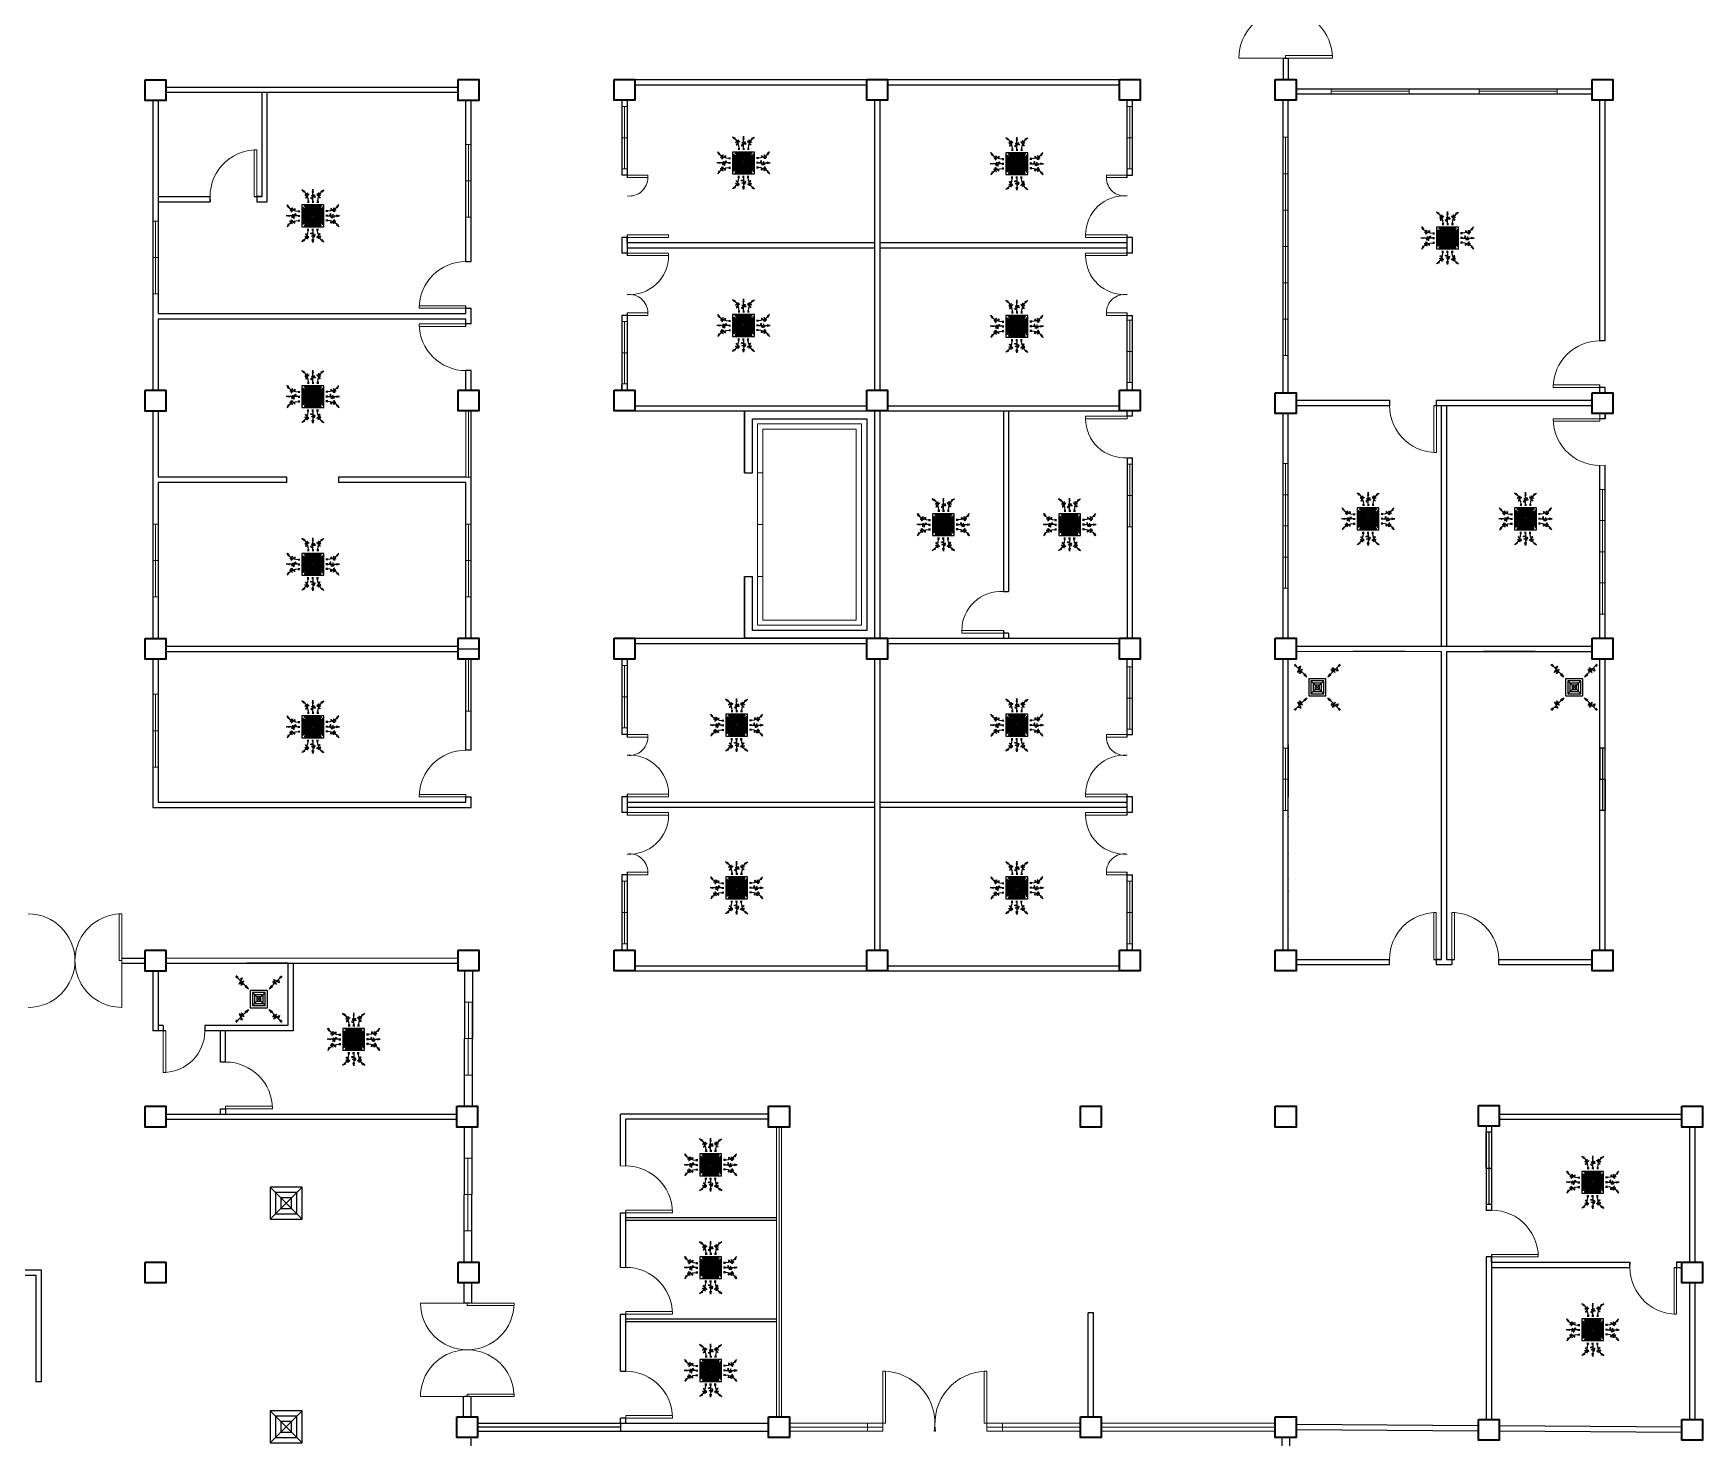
# Model space of a CAD drawing. Header units: millimetres. Extents: x 150 to 360, y 293 to 443.
# Drawn here: x 185.08 to 217.2, y 397.62 to 424.63 of the extents above; entities that cross this region are included whole.
import ezdxf

# ---------------------------------------------------------------- set-up
doc = ezdxf.new("R2010")
doc.units = ezdxf.units.MM
doc.header["$MEASUREMENT"] = 0
for name, color, linetype in [('AIR', 7, 'Continuous'), ('diffuser', 7, 'Continuous'), ('Legends', 7, 'Continuous')]:
    doc.layers.add(name, color=color, linetype=linetype)

# ---------------------------------------------------------------- blocks, each defined once
blk = doc.blocks.new('GRILL-C-IN')
at = {"layer": 'AIR', "ltscale": 3}
for p, q in [((-0.623, 0.601), (-0.674, 0.651)), ((-0.601, 0.623), (-0.651, 0.674)), ((-0.637, 0.637), (-0.3, 0.3)), ((0.637, 0.637), (0.3, 0.3)), ((0.601, 0.623), (0.651, 0.674)), ((0.623, 0.601), (0.674, 0.651)), ((-0.637, -0.637), (-0.3, -0.3)), ((0.637, -0.637), (0.3, -0.3)), ((-0.623, -0.601), (-0.674, -0.651)), ((-0.601, -0.623), (-0.651, -0.674)), ((0.601, -0.623), (0.651, -0.674)), ((0.623, -0.601), (0.674, -0.651))]:
    blk.add_line(p, q, dxfattribs=at)
at = {"layer": 'AIR'}
for p, q in [((-0.188, 0.187), (0.187, -0.188)), ((0.187, 0.187), (-0.188, -0.188))]:
    blk.add_line(p, q, dxfattribs=at)
at = {"layer": 'AIR', "ltscale": 3}
for points in [[(-0.362, 0.393), (-0.393, 0.362), (-0.3, 0.3)], [(0.393, 0.362), (0.362, 0.393), (0.3, 0.3)], [(-0.362, -0.393), (-0.393, -0.362), (-0.3, -0.3)], [(0.393, -0.362), (0.362, -0.393), (0.3, -0.3)]]:
    blk.add_lwpolyline(points, close=True, dxfattribs=at)
at = {"layer": 'AIR'}
for points in [[(-0.25, -0.25), (0.25, -0.25), (0.25, 0.25), (-0.25, 0.25)], [(-0.188, -0.188), (0.187, -0.188), (0.187, 0.187), (-0.188, 0.187)], [(-0.125, -0.125), (0.125, -0.125), (0.125, 0.125), (-0.125, 0.125)], [(-0.062, -0.062), (0.062, -0.062), (0.062, 0.062), (-0.062, 0.062)]]:
    blk.add_lwpolyline(points, close=True, dxfattribs=at)
at = {"layer": 'AIR', "ltscale": 3}
for points in [[(-0.441, 0.441), (-0.512, 0.404), (-0.432, 0.514), (-0.568, 0.43), (-0.477, 0.6), (-0.561, 0.561)], [(0.441, 0.441), (0.404, 0.512), (0.514, 0.432), (0.43, 0.568), (0.6, 0.477), (0.561, 0.561)], [(-0.441, -0.441), (-0.512, -0.404), (-0.432, -0.514), (-0.568, -0.43), (-0.477, -0.6), (-0.561, -0.561)], [(0.441, -0.441), (0.404, -0.512), (0.514, -0.432), (0.43, -0.568), (0.6, -0.477), (0.561, -0.561)]]:
    blk.add_spline(points, degree=3, dxfattribs=at)
for points in [[(-0.3, 0.3), (-0.362, 0.393), (-0.393, 0.362)], [(0.3, 0.3), (0.393, 0.362), (0.362, 0.393)], [(-0.3, -0.3), (-0.362, -0.393), (-0.393, -0.362)], [(0.3, -0.3), (0.393, -0.362), (0.362, -0.393)]]:
    blk.add_solid(points, dxfattribs=at)
blk = doc.blocks.new('AC-S-12')
at = {"layer": 'diffuser'}
for p, q in [((-0.15, 0.15), (0.15, -0.15)), ((0.15, 0.15), (-0.15, -0.15)), ((-0.15, 0.15), (-0.15, -0.15)), ((0.15, 0.15), (-0.15, 0.15)), ((-0.1, 0.1), (-0.1, -0.1)), ((0.1, 0.1), (-0.1, 0.1)), ((-0.05, 0.05), (-0.05, -0.05)), ((0.05, 0.05), (-0.05, 0.05)), ((0.05, -0.05), (0.05, 0.05)), ((0.1, -0.1), (0.1, 0.1)), ((0.15, -0.15), (0.15, 0.15)), ((-0.15, -0.15), (0.15, -0.15)), ((-0.1, -0.1), (0.1, -0.1)), ((-0.05, -0.05), (0.05, -0.05))]:
    blk.add_line(p, q, dxfattribs=at)
for points in [[(-0.358, 0.358, 0, 0.0447, 0), (-0.295, 0.295, 0, 0, 0), (-0.15, 0.15, 0, 0, 0)], [(0.358, 0.358, 0, 0.0447, 0), (0.295, 0.295, 0, 0, 0), (0.15, 0.15, 0, 0, 0)], [(-0.358, -0.358, 0, 0.0447, 0), (-0.295, -0.295, 0, 0, 0), (-0.15, -0.15, 0, 0, 0)], [(0.358, -0.358, 0, 0.0447, 0), (0.295, -0.295, 0, 0, 0), (0.15, -0.15, 0, 0, 0)]]:
    blk.add_lwpolyline(points, format="xyseb", dxfattribs=at)
blk = doc.blocks.new('fcu')
at = {"layer": 'diffuser', "xscale": 2.052644456280903, "yscale": 2.052644456280903, "zscale": 2.052644456280903}
blk.add_blockref('AC-S-12', (0, 0), dxfattribs=at)
blk = doc.blocks.new('FCU-13000P (CASSETTE SPLIT)')
at = {"layer": 'AIR', "ltscale": 3}
for p, q in [((0, 0.523), (0, 1)), ((-0.523, 0), (-1, 0)), ((-0.558, 0.193), (-0.487, 0.193)), ((-0.558, 0.162), (-0.487, 0.162)), ((-0.558, 0.016), (-0.487, 0.016)), ((-0.193, 0.558), (-0.193, 0.487)), ((-0.162, 0.558), (-0.162, 0.487)), ((-0.016, 0.558), (-0.016, 0.487)), ((0.016, 0.558), (0.016, 0.487)), ((0.162, 0.558), (0.162, 0.487)), ((0.193, 0.558), (0.193, 0.487)), ((0.558, 0.193), (0.487, 0.193)), ((0.558, 0.162), (0.487, 0.162)), ((0.558, 0.016), (0.487, 0.016)), ((0.523, 0), (1, 0)), ((-0.558, -0.016), (-0.487, -0.016)), ((-0.558, -0.162), (-0.487, -0.162)), ((-0.558, -0.193), (-0.487, -0.193)), ((-0.193, -0.558), (-0.193, -0.487)), ((-0.162, -0.558), (-0.162, -0.487)), ((-0.016, -0.558), (-0.016, -0.487)), ((0, -0.523), (0, -1)), ((0.016, -0.558), (0.016, -0.487)), ((0.162, -0.558), (0.162, -0.487)), ((0.193, -0.558), (0.193, -0.487)), ((0.558, -0.016), (0.487, -0.016)), ((0.558, -0.162), (0.487, -0.162)), ((0.558, -0.193), (0.487, -0.193))]:
    blk.add_line(p, q, dxfattribs=at)
at = {"layer": 'AIR'}
for p, q in [((0.295, -0.295), (-0.295, 0.295)), ((0.295, 0.295), (-0.295, -0.295))]:
    blk.add_line(p, q, dxfattribs=at)
at = {"layer": 'AIR', "ltscale": 3}
for points in [[(-0.335, 0.895), (-0.311, 0.932), (-0.416, 0.973)], [(-0.022, 0.89), (0.022, 0.89), (0, 1)], [(0.335, 0.895), (0.311, 0.932), (0.416, 0.973)], [(-0.89, 0.022), (-0.89, -0.022), (-1, 0)], [(-0.895, 0.335), (-0.932, 0.311), (-0.973, 0.416)], [(0.89, 0.022), (0.89, -0.022), (1, 0)], [(0.895, 0.335), (0.932, 0.311), (0.973, 0.416)], [(-0.895, -0.335), (-0.932, -0.311), (-0.973, -0.416)], [(0.895, -0.335), (0.932, -0.311), (0.973, -0.416)], [(-0.335, -0.895), (-0.311, -0.932), (-0.416, -0.973)], [(-0.022, -0.89), (0.022, -0.89), (0, -1)], [(0.335, -0.895), (0.311, -0.932), (0.416, -0.973)]]:
    blk.add_lwpolyline(points, close=True, dxfattribs=at)
at = {"layer": 'AIR'}
for points in [[(-0.323, 0.914, -0.171809), (-0.178, 0.558), (-0.178, 0.522)], [(0.323, 0.914, 0.171809), (0.178, 0.558), (0.178, 0.522)], [(-0.914, 0.323, 0.171809), (-0.558, 0.178), (-0.522, 0.178)], [(0.914, 0.323, -0.171809), (0.558, 0.178), (0.522, 0.178)], [(-0.914, -0.323, -0.171809), (-0.558, -0.178), (-0.522, -0.178)], [(-0.323, -0.914, 0.171809), (-0.178, -0.558), (-0.178, -0.522)], [(0.323, -0.914, -0.171809), (0.178, -0.558), (0.178, -0.522)], [(0.914, -0.323, 0.171809), (0.558, -0.178), (0.522, -0.178)]]:
    blk.add_lwpolyline(points, format="xyb", dxfattribs=at)
for points in [[(-0.41, -0.41), (0.41, -0.41), (0.41, 0.41), (-0.41, 0.41)], [(-0.373, 0.31), (-0.348, 0.31), (-0.348, -0.31), (-0.373, -0.31)], [(-0.31, 0.372), (0.31, 0.372), (0.31, 0.348), (-0.31, 0.348)], [(-0.26, -0.26), (0.26, -0.26), (0.26, 0.26), (-0.26, 0.26)], [(-0.21, -0.21), (0.21, -0.21), (0.21, 0.21), (-0.21, 0.21)], [(-0.16, -0.16), (0.16, -0.16), (0.16, 0.16), (-0.16, 0.16)], [(-0.11, -0.11), (0.11, -0.11), (0.11, 0.11), (-0.11, 0.11)], [(-0.06, -0.06), (0.06, -0.06), (0.06, 0.06), (-0.06, 0.06)], [(0.372, 0.31), (0.348, 0.31), (0.348, -0.31), (0.372, -0.31)], [(-0.31, -0.373), (0.31, -0.373), (0.31, -0.348), (-0.31, -0.348)]]:
    blk.add_lwpolyline(points, close=True, dxfattribs=at)
blk.add_lwpolyline([(-0.26, -0.31), (0.26, -0.31, 0.414214), (0.31, -0.26), (0.31, 0.26, 0.414214), (0.26, 0.31), (-0.26, 0.31, 0.414214), (-0.31, 0.26), (-0.31, -0.26, 0.414214)], format="xyb", close=True, dxfattribs=at)
at = {"layer": 'AIR', "ltscale": 3}
for points in [[(-0.268, 0.84), (-0.231, 0.852), (-0.134, 0.882), (-0.422, 0.704), (0.005, 0.903), (-0.358, 0.645), (-0.239, 0.678), (-0.199, 0.69)], [(0.268, 0.84), (0.231, 0.852), (0.134, 0.882), (0.422, 0.704), (-0.005, 0.903), (0.358, 0.645), (0.239, 0.678), (0.199, 0.69)], [(-0.84, 0.268), (-0.852, 0.231), (-0.882, 0.134), (-0.704, 0.422), (-0.903, -0.005), (-0.645, 0.358), (-0.678, 0.239), (-0.69, 0.199)], [(0.84, 0.268), (0.852, 0.231), (0.882, 0.134), (0.704, 0.422), (0.903, -0.005), (0.645, 0.358), (0.678, 0.239), (0.69, 0.199)], [(-0.84, -0.268), (-0.852, -0.231), (-0.882, -0.134), (-0.704, -0.422), (-0.903, 0.005), (-0.645, -0.358), (-0.678, -0.239), (-0.69, -0.199)], [(0.84, -0.268), (0.852, -0.231), (0.882, -0.134), (0.704, -0.422), (0.903, 0.005), (0.645, -0.358), (0.678, -0.239), (0.69, -0.199)], [(-0.268, -0.84), (-0.231, -0.852), (-0.134, -0.882), (-0.422, -0.704), (0.005, -0.903), (-0.358, -0.645), (-0.239, -0.678), (-0.199, -0.69)], [(0.268, -0.84), (0.231, -0.852), (0.134, -0.882), (0.422, -0.704), (-0.005, -0.903), (0.358, -0.645), (0.239, -0.678), (0.199, -0.69)]]:
    blk.add_open_spline(points, degree=3, knots=[0.0032834, 0.0032834, 0.0032834, 0.0032834, 0.0712567, 0.1924075, 0.3347111, 0.5062145, 0.5813292, 0.5813292, 0.5813292, 0.5813292], dxfattribs=at)
for points in [[(0, 0.8), (0.077, 0.776), (-0.058, 0.755), (0.098, 0.718), (-0.087, 0.663), (0, 0.631)], [(-0.8, 0), (-0.776, -0.077), (-0.755, 0.058), (-0.718, -0.098), (-0.663, 0.087), (-0.631, 0)], [(0.8, 0), (0.776, -0.077), (0.755, 0.058), (0.718, -0.098), (0.663, 0.087), (0.631, 0)], [(0, -0.8), (0.077, -0.776), (-0.058, -0.755), (0.098, -0.718), (-0.087, -0.663), (0, -0.631)]]:
    blk.add_spline(points, degree=3, dxfattribs=at)
for points in [[(-0.416, 0.973), (-0.335, 0.895), (-0.311, 0.932)], [(0, 1), (-0.022, 0.89), (0.022, 0.89)], [(0.416, 0.973), (0.335, 0.895), (0.311, 0.932)], [(-1, 0), (-0.89, 0.022), (-0.89, -0.022)], [(-0.973, 0.416), (-0.895, 0.335), (-0.932, 0.311)], [(1, 0), (0.89, 0.022), (0.89, -0.022)], [(0.973, 0.416), (0.895, 0.335), (0.932, 0.311)], [(-0.973, -0.416), (-0.895, -0.335), (-0.932, -0.311)], [(0.973, -0.416), (0.895, -0.335), (0.932, -0.311)], [(-0.416, -0.973), (-0.335, -0.895), (-0.311, -0.932)], [(0, -1), (-0.022, -0.89), (0.022, -0.89)], [(0.416, -0.973), (0.335, -0.895), (0.311, -0.932)]]:
    blk.add_solid(points, dxfattribs=at)

msp = doc.modelspace()

# ---------------------------------------------------------------- linework, layer by layer
at = {"color": 8, "lineweight": 13}
for p, q in [((209.177, 424.159), (208.277, 424.159)), ((209.177, 424.209), (210.077, 424.209)), ((209.177, 424.159), (209.177, 424.209)), ((210.077, 424.159), (209.177, 424.159)), ((210.077, 424.209), (210.077, 424.159)), ((189.377, 422.395), (189.327, 422.395)), ((189.327, 422.395), (189.327, 421.495)), ((189.377, 421.495), (189.377, 422.395)), ((192.502, 419.345), (192.502, 419.395)), ((192.502, 419.395), (193.402, 419.395)), ((193.402, 419.345), (192.502, 419.345)), ((192.502, 419.045), (192.502, 418.995)), ((193.402, 419.045), (192.502, 419.045)), ((192.502, 418.995), (193.402, 418.995)), ((214.327, 417.82), (214.327, 417.87)), ((214.327, 417.87), (215.227, 417.87)), ((215.227, 417.82), (214.327, 417.82)), ((212.028, 416.57), (212.028, 417.47)), ((212.078, 417.47), (212.078, 416.57)), ((215.227, 417.17), (215.227, 417.32)), ((215.227, 417.22), (214.327, 417.22)), ((214.327, 417.22), (214.327, 417.17)), ((214.327, 417.17), (215.227, 417.17)), ((215.227, 417.22), (215.227, 417.17)), ((212.078, 416.57), (212.028, 416.57)), ((192.502, 409.993), (193.402, 409.993)), ((192.502, 409.943), (192.502, 409.993)), ((193.402, 409.943), (192.502, 409.943)), ((193.402, 409.993), (193.402, 409.943)), ((186.777, 407.694), (186.727, 407.694)), ((186.727, 407.694), (186.727, 406.794)), ((186.777, 406.794), (186.777, 407.694)), ((212.077, 407.718), (212.027, 407.718)), ((212.027, 407.718), (212.027, 406.818)), ((212.077, 406.818), (212.077, 407.718)), ((212.427, 407.718), (212.377, 407.718)), ((212.377, 407.718), (212.377, 406.818)), ((212.427, 406.818), (212.427, 407.718)), ((185.871, 406.744), (185.883, 406.744)), ((185.877, 406.844), (185.877, 406.844)), ((185.877, 406.844), (185.877, 406.844)), ((186.727, 406.794), (186.777, 406.794)), ((186.777, 406.844), (186.777, 406.744)), ((186.777, 406.744), (186.777, 405.894)), ((187.577, 405.444), (187.577, 404.644)), ((187.627, 405.444), (187.577, 405.444)), ((187.627, 404.644), (187.627, 405.444)), ((187.577, 404.644), (187.627, 404.644)), ((189.677, 403.993), (188.777, 403.993)), ((188.777, 403.993), (188.777, 403.943)), ((188.777, 403.943), (189.677, 403.943)), ((189.677, 403.943), (189.677, 403.993)), ((196.477, 401.943), (196.477, 401.993)), ((197.377, 401.993), (196.477, 401.993)), ((196.477, 401.943), (197.377, 401.943)), ((197.377, 401.943), (197.377, 401.993)), ((213.139, 401.143), (213.139, 401.093)), ((214.039, 401.143), (213.139, 401.143)), ((213.139, 401.093), (214.039, 401.093)), ((214.039, 401.093), (214.039, 401.143)), ((216.702, 400.893), (216.652, 400.893)), ((216.652, 399.993), (216.652, 400.893)), ((216.702, 400.893), (216.702, 399.993)), ((193.359, 400.206), (192.527, 400.206)), ((193.427, 400.206), (194.327, 400.206)), ((193.427, 400.156), (193.427, 400.206)), ((194.327, 400.156), (193.427, 400.156)), ((194.327, 400.206), (194.327, 400.156)), ((196.477, 399.993), (196.477, 400.043)), ((197.377, 400.043), (196.477, 400.043)), ((196.477, 399.993), (197.377, 399.993)), ((197.377, 399.993), (197.377, 400.043)), ((216.702, 399.993), (216.652, 399.993)), ((201.427, 397.893), (201.427, 398.893)), ((201.427, 398.893), (201.477, 398.893)), ((201.477, 398.893), (201.477, 397.893)), ((203.427, 398.893), (203.377, 398.893)), ((203.377, 398.893), (203.377, 397.893)), ((203.427, 397.893), (203.427, 398.893)), ((193.377, 398.406), (192.527, 398.406)), ((194.327, 398.456), (193.427, 398.456)), ((193.427, 398.456), (193.427, 398.406)), ((193.427, 398.406), (194.327, 398.406)), ((194.327, 398.406), (194.327, 398.456)), ((196.477, 397.993), (196.477, 398.043)), ((197.377, 398.043), (196.477, 398.043)), ((197.377, 397.993), (197.377, 398.043)), ((196.477, 397.993), (197.377, 397.993)), ((201.477, 397.893), (201.427, 397.893)), ((202.416, 397.743), (202.438, 397.743)), ((203.377, 397.893), (203.427, 397.893))]:
    msp.add_line(p, q, dxfattribs=at)
at = {"color": 8, "lineweight": 25}
for p, q in [((209.127, 424.159), (209.127, 423.747)), ((209.127, 424.159), (209.227, 424.159)), ((209.227, 424.159), (209.227, 423.747)), ((196.652, 423.747), (201.114, 423.747)), ((201.514, 423.747), (205.977, 423.747)), ((193.252, 423.595), (187.627, 423.595)), ((193.252, 423.495), (187.627, 423.495)), ((189.477, 421.495), (189.477, 423.495)), ((189.577, 421.395), (189.577, 423.495)), ((196.652, 423.647), (201.114, 423.647)), ((201.514, 423.647), (205.977, 423.647)), ((209.377, 423.57), (215.077, 423.57)), ((209.377, 423.47), (215.077, 423.47)), ((212.227, 423.57), (215.077, 423.57)), ((187.377, 423.343), (187.377, 417.768)), ((187.477, 423.343), (187.477, 419.245)), ((193.402, 420.245), (193.402, 423.345)), ((193.502, 420.245), (193.502, 423.345)), ((196.402, 423.347), (196.402, 421.908)), ((196.502, 423.347), (196.502, 421.858)), ((201.264, 423.347), (201.264, 417.77)), ((201.364, 423.347), (201.364, 417.77)), ((206.127, 421.858), (206.127, 423.347)), ((206.227, 421.908), (206.227, 423.347)), ((209.127, 417.72), (209.127, 423.347)), ((209.227, 417.72), (209.227, 423.347)), ((215.227, 418.72), (215.227, 423.347)), ((215.327, 418.72), (215.327, 423.347)), ((196.502, 421.908), (196.402, 421.908)), ((206.127, 421.908), (206.227, 421.908)), ((187.477, 421.495), (188.477, 421.495)), ((188.477, 421.395), (188.477, 421.495)), ((189.327, 421.495), (189.477, 421.495)), ((189.477, 421.495), (189.377, 421.495)), ((189.377, 421.495), (189.377, 421.395)), ((187.477, 421.395), (188.482, 421.395)), ((187.477, 421.395), (187.477, 419.245)), ((189.377, 421.395), (189.577, 421.395)), ((196.402, 420.708), (196.402, 420.408)), ((196.502, 420.708), (196.402, 420.708)), ((196.502, 420.758), (196.502, 420.358)), ((196.502, 420.608), (196.502, 420.708)), ((196.502, 420.608), (201.264, 420.608)), ((201.364, 420.608), (206.127, 420.608)), ((206.127, 420.358), (206.127, 420.758)), ((206.227, 420.708), (206.127, 420.708)), ((206.227, 420.408), (206.227, 420.708)), ((193.402, 420.245), (193.502, 420.245)), ((196.502, 420.408), (196.402, 420.408)), ((196.502, 420.508), (201.264, 420.508)), ((196.502, 420.508), (196.502, 420.408)), ((201.364, 420.508), (206.127, 420.508)), ((206.227, 420.408), (206.127, 420.408)), ((187.477, 419.245), (193.402, 419.245)), ((193.402, 419.245), (193.402, 419.395)), ((193.402, 419.345), (193.502, 419.345)), ((193.502, 419.045), (193.502, 419.345)), ((196.502, 419.258), (196.502, 417.77)), ((206.127, 417.77), (206.127, 419.258)), ((187.477, 419.145), (187.477, 417.768)), ((187.477, 419.145), (193.402, 419.145)), ((193.402, 418.995), (193.402, 419.145)), ((193.502, 419.045), (193.402, 419.045)), ((196.402, 419.208), (196.402, 417.77)), ((196.502, 419.208), (196.402, 419.208)), ((206.127, 419.208), (206.227, 419.208)), ((206.227, 417.77), (206.227, 419.208)), ((215.327, 418.72), (215.227, 418.72)), ((193.402, 417.77), (193.402, 418.145)), ((193.502, 418.145), (193.402, 418.145)), ((193.502, 417.77), (193.502, 418.145)), ((196.402, 417.77), (196.402, 417.87)), ((215.227, 417.72), (215.227, 417.87)), ((215.327, 417.82), (215.227, 417.82)), ((215.327, 417.72), (215.327, 417.82)), ((187.377, 417.368), (187.377, 412.993)), ((187.477, 417.368), (187.477, 416.095)), ((193.502, 412.995), (193.502, 417.37)), ((196.652, 417.47), (201.114, 417.47)), ((196.652, 417.37), (205.977, 417.37)), ((198.764, 417.37), (198.764, 416.182)), ((201.264, 417.37), (201.264, 412.995)), ((201.364, 417.37), (201.364, 412.995)), ((201.514, 417.47), (205.977, 417.47)), ((201.514, 417.37), (205.977, 417.37)), ((203.746, 417.37), (203.746, 413.895)), ((203.846, 417.37), (203.846, 413.895)), ((206.127, 417.27), (206.127, 417.37)), ((206.227, 417.27), (206.227, 417.37)), ((209.127, 412.995), (209.127, 417.32)), ((209.227, 412.995), (209.227, 417.32)), ((211.184, 417.57), (209.377, 417.57)), ((211.178, 417.47), (209.377, 417.47)), ((211.178, 417.57), (211.178, 417.47)), ((215.077, 417.47), (212.028, 417.47)), ((215.077, 417.57), (212.078, 417.57)), ((212.078, 417.47), (212.078, 417.57)), ((212.178, 417.47), (212.078, 417.47)), ((212.178, 412.844), (212.178, 417.47)), ((212.278, 412.844), (212.278, 417.47)), ((215.327, 417.22), (215.327, 417.32)), ((215.327, 417.32), (215.327, 417.22)), ((206.227, 417.27), (206.127, 417.27)), ((215.327, 417.22), (215.227, 417.22)), ((206.127, 416.47), (206.127, 412.995)), ((206.127, 416.47), (206.227, 416.47)), ((206.227, 412.995), (206.227, 416.47)), ((189.952, 416.095), (187.477, 416.095)), ((189.952, 415.995), (189.952, 416.095)), ((193.402, 416.095), (190.952, 416.095)), ((190.952, 416.095), (190.952, 415.995)), ((193.402, 416.095), (190.952, 416.095)), ((198.764, 416.182), (198.914, 416.182)), ((215.227, 412.994), (215.227, 416.32)), ((215.327, 412.994), (215.327, 416.326)), ((187.477, 415.995), (187.477, 412.993)), ((189.952, 415.995), (187.477, 415.995)), ((193.402, 415.995), (190.952, 415.995)), ((193.402, 412.995), (193.402, 415.995)), ((198.764, 414.182), (198.764, 412.995)), ((198.764, 414.182), (198.914, 414.182)), ((203.746, 413.895), (203.846, 413.895)), ((203.746, 413.145), (203.746, 412.995)), ((187.627, 412.843), (193.252, 412.843)), ((196.652, 412.995), (205.977, 412.995)), ((196.652, 412.895), (201.114, 412.895)), ((201.514, 412.895), (205.977, 412.895)), ((203.846, 413.095), (203.746, 413.095)), ((203.846, 413.095), (203.846, 412.995)), ((209.377, 412.845), (215.077, 412.844)), ((187.377, 412.593), (187.377, 409.743)), ((187.477, 412.593), (187.477, 409.843)), ((187.627, 412.743), (193.252, 412.743)), ((193.252, 412.795), (193.652, 412.795)), ((193.402, 410.843), (193.402, 412.595)), ((193.502, 410.843), (193.502, 412.595)), ((196.402, 412.595), (196.402, 411.145)), ((196.502, 412.595), (196.502, 411.095)), ((201.264, 412.595), (201.264, 406.995)), ((201.364, 412.595), (201.364, 406.995)), ((206.127, 411.095), (206.127, 412.595)), ((206.227, 411.145), (206.227, 412.595)), ((209.127, 406.995), (209.127, 412.595)), ((209.227, 411.095), (209.227, 412.595)), ((209.377, 412.745), (212.178, 412.744)), ((212.177, 406.818), (212.178, 412.744)), ((212.277, 406.818), (212.278, 412.744)), ((212.278, 412.744), (215.077, 412.744)), ((213.977, 412.744), (212.977, 412.744)), ((215.227, 406.995), (215.227, 412.594)), ((215.327, 406.995), (215.327, 412.594)), ((196.502, 411.145), (196.402, 411.145)), ((206.127, 411.145), (206.227, 411.145)), ((209.227, 406.995), (209.227, 411.095)), ((193.502, 410.843), (193.402, 410.843)), ((193.402, 409.843), (193.402, 409.943)), ((193.402, 409.843), (193.402, 409.943)), ((193.402, 409.943), (193.502, 409.943)), ((193.502, 409.743), (193.502, 409.943)), ((196.402, 409.945), (196.402, 409.645)), ((196.502, 409.945), (196.402, 409.945)), ((196.502, 409.995), (196.502, 409.595)), ((206.127, 409.595), (206.127, 409.995)), ((206.227, 409.945), (206.127, 409.945)), ((206.227, 409.645), (206.227, 409.945)), ((187.377, 409.743), (193.502, 409.743)), ((187.477, 409.843), (193.402, 409.843)), ((196.502, 409.645), (196.402, 409.645)), ((196.502, 409.845), (201.264, 409.845)), ((196.502, 409.745), (201.264, 409.745)), ((201.364, 409.845), (206.127, 409.845)), ((201.364, 409.745), (206.127, 409.745)), ((206.227, 409.645), (206.127, 409.645)), ((196.402, 408.445), (196.402, 406.995)), ((196.502, 408.445), (196.402, 408.445)), ((196.502, 408.495), (196.502, 406.995)), ((206.127, 406.995), (206.127, 408.495)), ((206.127, 408.445), (206.227, 408.445)), ((206.227, 406.995), (206.227, 408.445)), ((186.777, 406.844), (187.227, 406.844)), ((186.777, 406.744), (187.227, 406.744)), ((187.627, 406.844), (193.252, 406.845)), ((187.627, 406.744), (193.252, 406.745)), ((187.627, 406.744), (189.977, 406.744)), ((189.977, 406.744), (189.177, 406.744)), ((189.977, 406.744), (190.077, 406.744)), ((189.977, 406.744), (189.977, 405.544)), ((190.077, 406.744), (190.077, 405.444)), ((209.377, 406.818), (211.177, 406.818)), ((209.377, 406.718), (211.177, 406.718)), ((211.177, 406.718), (211.177, 406.818)), ((212.177, 406.818), (212.077, 406.818)), ((212.077, 406.818), (212.077, 406.718)), ((212.077, 406.718), (212.377, 406.718)), ((212.277, 406.818), (212.377, 406.818)), ((212.377, 406.818), (212.377, 406.718)), ((213.277, 406.818), (215.077, 406.818)), ((213.277, 406.718), (213.277, 406.818)), ((213.277, 406.718), (215.077, 406.718)), ((187.377, 406.593), (187.377, 405.444)), ((187.477, 406.593), (187.477, 405.444)), ((193.377, 406.595), (193.369, 403.993)), ((193.527, 406.594), (193.519, 403.993)), ((196.652, 406.695), (201.114, 406.695)), ((196.652, 406.595), (201.114, 406.595)), ((201.514, 406.695), (205.977, 406.695)), ((201.514, 406.595), (205.977, 406.595)), ((187.477, 405.444), (187.377, 405.444)), ((187.577, 405.544), (187.477, 405.544)), ((187.627, 405.444), (187.477, 405.444)), ((187.577, 405.544), (187.577, 405.444)), ((189.977, 405.544), (188.377, 405.544)), ((188.377, 405.544), (188.377, 405.444)), ((190.077, 405.444), (188.377, 405.444)), ((188.677, 404.843), (188.677, 405.444)), ((188.777, 404.843), (188.777, 405.444)), ((188.777, 404.843), (188.677, 404.843)), ((187.627, 403.843), (193.227, 403.843)), ((188.677, 403.843), (188.677, 403.943)), ((188.677, 403.943), (188.777, 403.943)), ((188.777, 403.943), (188.777, 403.843)), ((196.377, 402.843), (196.377, 403.843)), ((199.227, 403.843), (196.377, 403.843)), ((213.289, 403.843), (216.802, 403.843)), ((187.627, 403.743), (193.227, 403.743)), ((193.368, 403.593), (193.361, 400.995)), ((193.518, 403.593), (193.511, 400.995)), ((196.477, 402.837), (196.477, 403.743)), ((196.477, 402.837), (196.477, 403.743)), ((199.227, 403.743), (196.477, 403.743)), ((213.039, 403.608), (213.039, 401.987)), ((213.139, 403.608), (213.139, 401.993)), ((213.139, 403.608), (213.139, 401.993)), ((213.289, 403.743), (216.802, 403.743)), ((216.952, 403.593), (216.952, 400.993)), ((217.052, 403.593), (217.052, 400.993)), ((196.377, 400.893), (196.377, 401.943)), ((196.377, 401.943), (196.477, 401.943)), ((196.477, 400.887), (196.477, 401.943)), ((196.477, 400.887), (196.477, 401.943)), ((213.039, 401.993), (213.139, 401.993)), ((199.377, 401.843), (196.477, 401.843)), ((199.377, 401.793), (196.477, 401.793)), ((213.039, 401.093), (213.039, 397.968)), ((213.139, 401.093), (213.039, 401.093)), ((213.139, 401.143), (213.139, 397.968)), ((213.139, 400.993), (215.807, 400.993)), ((215.802, 400.893), (215.802, 400.993)), ((216.702, 400.993), (216.952, 400.993)), ((216.802, 400.993), (216.702, 400.993)), ((216.702, 400.993), (216.702, 400.893)), ((184.527, 400.843), (185.227, 400.843)), ((184.527, 400.743), (185.127, 400.743)), ((185.127, 400.743), (185.127, 398.693)), ((185.227, 400.843), (185.227, 400.743)), ((185.227, 400.743), (185.227, 398.693)), ((213.139, 400.893), (215.802, 400.893)), ((216.652, 400.893), (216.802, 400.893)), ((193.359, 400.595), (193.359, 400.206)), ((193.509, 400.595), (193.509, 400.206)), ((216.952, 400.593), (216.952, 397.968)), ((217.052, 400.593), (217.052, 397.968)), ((193.477, 400.206), (193.359, 400.206)), ((196.377, 398.893), (196.377, 399.993)), ((196.377, 399.993), (196.477, 399.993)), ((196.477, 398.887), (196.477, 399.993)), ((196.477, 398.887), (196.477, 399.993)), ((205.377, 398.018), (205.377, 400.018)), ((205.477, 400.018), (205.377, 400.018)), ((205.477, 398.018), (205.477, 400.018)), ((199.377, 399.893), (196.477, 399.893)), ((199.377, 399.843), (196.477, 399.843)), ((185.227, 398.693), (185.127, 398.693)), ((193.352, 398.018), (193.352, 398.406)), ((193.477, 398.406), (193.377, 398.406)), ((193.502, 398.018), (193.502, 398.406)), ((193.627, 397.893), (199.227, 397.893)), ((193.627, 397.743), (199.227, 397.743)), ((196.377, 397.893), (196.377, 397.993)), ((196.477, 397.993), (196.377, 397.993)), ((196.477, 397.893), (196.477, 397.993)), ((196.477, 397.893), (196.477, 397.993)), ((196.477, 397.893), (196.477, 397.993)), ((212.889, 397.844), (209.377, 397.868)), ((212.889, 397.744), (209.377, 397.768)), ((216.802, 397.818), (213.289, 397.841)), ((216.802, 397.718), (213.289, 397.741)), ((193.527, 394.995), (193.502, 397.618)), ((209.102, 397.618), (209.102, 394.993)), ((209.252, 397.618), (209.252, 394.993))]:
    msp.add_line(p, q, dxfattribs=at)
at = {"color": 8, "lineweight": 9}
for p, q in [((210.802, 423.57), (210.052, 423.57)), ((210.052, 423.57), (210.052, 423.47)), ((210.052, 423.52), (211.552, 423.52)), ((210.052, 423.47), (211.552, 423.47)), ((211.552, 423.47), (211.552, 423.57)), ((212.902, 423.47), (212.902, 423.57)), ((212.902, 423.52), (214.402, 423.52)), ((214.402, 423.47), (212.902, 423.47)), ((213.652, 423.57), (214.402, 423.57)), ((214.402, 423.57), (214.402, 423.47)), ((193.402, 421.795), (193.402, 422.495)), ((193.402, 422.495), (193.502, 422.495)), ((193.452, 422.495), (193.452, 421.095)), ((193.502, 422.495), (193.502, 421.095)), ((209.127, 421.934), (209.127, 422.634)), ((209.127, 422.634), (209.227, 422.634)), ((209.177, 422.634), (209.177, 421.234)), ((209.227, 422.634), (209.227, 421.234)), ((209.127, 421.934), (209.227, 421.934)), ((193.402, 421.795), (193.502, 421.795)), ((209.127, 420.534), (209.127, 421.234)), ((209.127, 421.234), (209.227, 421.234)), ((209.227, 421.234), (209.127, 421.234)), ((209.177, 421.234), (209.177, 419.834)), ((209.227, 421.234), (209.227, 419.834)), ((187.377, 421.02), (187.477, 421.02)), ((187.427, 421.02), (187.427, 419.62)), ((193.502, 421.095), (193.402, 421.095)), ((209.127, 420.534), (209.227, 420.534)), ((187.377, 420.32), (187.477, 420.32)), ((187.477, 419.62), (187.377, 419.62)), ((209.227, 419.834), (209.127, 419.834)), ((209.127, 419.134), (209.127, 419.834)), ((209.127, 419.834), (209.227, 419.834)), ((209.227, 419.834), (209.127, 419.834)), ((209.177, 419.834), (209.177, 418.434)), ((209.227, 419.834), (209.227, 418.434)), ((209.127, 419.134), (209.227, 419.134)), ((209.227, 418.434), (209.127, 418.434)), ((193.402, 416.095), (193.402, 417.37)), ((193.452, 417.37), (193.452, 416.095)), ((209.127, 416.358), (209.227, 416.358)), ((209.177, 416.358), (209.177, 413.958)), ((193.402, 416.095), (193.502, 416.095)), ((199.014, 416.182), (199.114, 416.182)), ((199.014, 416.182), (199.014, 414.182)), ((199.114, 416.182), (199.114, 414.182)), ((209.127, 415.758), (209.227, 415.758)), ((215.227, 415.86), (215.327, 415.86)), ((215.277, 415.86), (215.277, 413.46)), ((187.377, 415.194), (187.477, 415.194)), ((187.427, 415.194), (187.427, 413.794)), ((193.402, 415.194), (193.502, 415.194)), ((193.452, 415.194), (193.452, 413.794)), ((199.114, 415.182), (199.014, 415.182)), ((209.127, 415.158), (209.227, 415.158)), ((215.227, 415.26), (215.327, 415.26)), ((187.377, 414.494), (187.477, 414.494)), ((193.402, 414.494), (193.502, 414.494)), ((209.127, 414.558), (209.227, 414.558)), ((215.227, 414.66), (215.327, 414.66)), ((199.014, 414.182), (199.114, 414.182)), ((187.477, 413.794), (187.377, 413.794)), ((193.502, 413.794), (193.402, 413.794)), ((209.127, 413.958), (209.227, 413.958)), ((215.227, 414.06), (215.327, 414.06)), ((215.227, 413.46), (215.327, 413.46)), ((193.402, 412.595), (193.402, 411.595)), ((193.452, 412.595), (193.452, 411.595)), ((210.325, 412.743), (210.825, 412.743)), ((211.353, 412.744), (211.853, 412.744)), ((213.101, 412.744), (212.601, 412.744)), ((214.128, 412.742), (213.628, 412.742)), ((187.377, 411.218), (187.377, 411.918)), ((187.377, 411.918), (187.477, 411.918)), ((187.427, 411.918), (187.427, 410.518)), ((187.477, 411.918), (187.477, 410.518)), ((193.402, 411.595), (193.502, 411.595)), ((187.377, 411.218), (187.477, 411.218)), ((209.227, 410.884), (209.127, 410.884)), ((209.127, 410.884), (209.127, 410.284)), ((209.177, 410.884), (209.177, 409.684)), ((187.477, 410.518), (187.377, 410.518)), ((209.127, 410.284), (209.227, 410.284)), ((209.227, 410.284), (209.227, 409.684)), ((209.227, 409.684), (209.127, 409.684)), ((209.227, 409.799), (209.227, 409.804)), ((209.227, 409.345), (209.227, 409.799)), ((209.227, 409.658), (209.227, 409.728)), ((209.227, 409.345), (209.227, 409.34)), ((209.227, 409.074), (209.227, 409.079)), ((209.227, 409.074), (209.227, 408.62)), ((209.227, 408.761), (209.227, 408.691)), ((209.227, 408.62), (209.227, 408.615)), ((209.227, 408.349), (209.227, 408.354)), ((209.227, 408.349), (209.227, 407.895)), ((209.227, 408.036), (209.227, 407.966)), ((209.227, 407.895), (209.227, 407.89)), ((209.227, 407.624), (209.227, 407.629)), ((209.227, 407.624), (209.227, 407.17)), ((209.227, 407.311), (209.227, 407.241)), ((209.227, 407.17), (209.227, 407.165)), ((188.552, 406.744), (189.052, 406.744)), ((215.002, 406.818), (214.502, 406.818)), ((193.523, 405.993), (193.375, 405.993)), ((193.375, 405.993), (193.375, 404.593)), ((193.449, 405.993), (193.445, 404.593)), ((193.523, 405.293), (193.523, 405.993)), ((193.523, 405.293), (193.375, 405.293)), ((193.375, 404.593), (193.521, 404.593)), ((199.377, 403.593), (199.377, 398.018)), ((199.427, 403.593), (199.427, 398.018)), ((199.477, 403.593), (199.477, 398.018)), ((193.514, 402.994), (193.366, 402.994)), ((193.366, 402.994), (193.366, 401.594)), ((193.44, 402.994), (193.436, 401.593)), ((193.514, 402.294), (193.514, 402.994)), ((193.514, 402.294), (193.366, 402.294)), ((193.366, 401.594), (193.512, 401.593)), ((199.627, 397.893), (201.477, 397.893)), ((201.477, 397.893), (199.627, 397.893)), ((201.127, 397.818), (199.627, 397.818)), ((199.627, 397.743), (201.427, 397.743)), ((201.427, 397.893), (201.127, 397.893)), ((201.127, 397.893), (201.127, 397.743)), ((201.127, 397.818), (201.427, 397.818)), ((201.427, 397.893), (201.427, 397.743)), ((203.377, 397.893), (205.227, 397.893)), ((205.227, 397.893), (203.377, 397.893)), ((203.427, 397.893), (203.427, 397.743)), ((203.427, 397.893), (203.727, 397.893)), ((203.727, 397.818), (203.427, 397.818)), ((203.427, 397.743), (205.227, 397.743)), ((203.727, 397.893), (203.727, 397.743)), ((203.727, 397.818), (205.227, 397.818)), ((205.627, 397.893), (208.977, 397.893)), ((205.627, 397.818), (208.977, 397.818)), ((205.627, 397.743), (208.977, 397.743))]:
    msp.add_line(p, q, dxfattribs=at)
at = {"color": 8, "linetype": 'ByBlock', "lineweight": 9}
for p, q in [((196.502, 423.227), (196.402, 423.227)), ((196.402, 423.227), (196.402, 422.027)), ((196.452, 423.227), (196.452, 422.027)), ((196.502, 422.627), (196.502, 423.227)), ((206.227, 423.227), (206.127, 423.227)), ((206.127, 423.227), (206.127, 422.027)), ((206.177, 423.227), (206.177, 422.027)), ((206.227, 422.627), (206.227, 423.227)), ((196.402, 422.627), (196.502, 422.627)), ((206.127, 422.627), (206.227, 422.627)), ((196.402, 422.027), (196.502, 422.027)), ((206.127, 422.027), (206.227, 422.027)), ((196.502, 419.089), (196.402, 419.089)), ((196.402, 419.089), (196.402, 417.889)), ((196.452, 419.089), (196.452, 417.889)), ((196.502, 418.489), (196.502, 419.089)), ((206.227, 419.114), (206.127, 419.114)), ((206.127, 419.114), (206.127, 417.914)), ((206.177, 419.114), (206.177, 417.914)), ((206.227, 418.514), (206.227, 419.114)), ((196.402, 418.489), (196.502, 418.489)), ((206.127, 418.514), (206.227, 418.514)), ((196.402, 417.889), (196.502, 417.889)), ((206.127, 417.914), (206.227, 417.914)), ((206.227, 416.343), (206.127, 416.343)), ((206.127, 416.343), (206.127, 415.143)), ((206.177, 416.343), (206.177, 415.143)), ((206.227, 415.743), (206.227, 416.343)), ((206.127, 415.743), (206.227, 415.743)), ((206.127, 415.143), (206.227, 415.143)), ((196.502, 412.47), (196.402, 412.47)), ((196.402, 412.47), (196.402, 411.27)), ((196.452, 412.47), (196.452, 411.27)), ((196.502, 411.87), (196.502, 412.47)), ((206.227, 412.445), (206.127, 412.445)), ((206.127, 412.445), (206.127, 411.245)), ((206.177, 412.445), (206.177, 411.245)), ((206.227, 411.845), (206.227, 412.445)), ((196.402, 411.87), (196.502, 411.87)), ((206.127, 411.845), (206.227, 411.845)), ((196.402, 411.27), (196.502, 411.27)), ((206.127, 411.245), (206.227, 411.245)), ((196.502, 408.32), (196.402, 408.32)), ((196.402, 408.32), (196.402, 407.12)), ((196.452, 408.32), (196.452, 407.12)), ((196.502, 407.72), (196.502, 408.32)), ((206.227, 408.32), (206.127, 408.32)), ((206.127, 408.32), (206.127, 407.12)), ((206.177, 408.32), (206.177, 407.12)), ((206.227, 407.72), (206.227, 408.32)), ((196.402, 407.72), (196.502, 407.72)), ((206.127, 407.72), (206.227, 407.72)), ((196.402, 407.12), (196.502, 407.12)), ((206.127, 407.12), (206.227, 407.12))]:
    msp.add_line(p, q, dxfattribs=at)
at = {"color": 8, "lineweight": 9, "ltscale": 0.4}
for p, q in [((201.264, 421.828), (201.264, 422.318)), ((201.364, 421.828), (201.364, 422.318)), ((201.264, 418.921), (201.264, 419.411)), ((201.364, 418.921), (201.364, 419.411)), ((201.264, 410.943), (201.264, 411.433)), ((201.364, 410.943), (201.364, 411.433)), ((201.264, 408.127), (201.264, 408.617)), ((201.364, 408.127), (201.364, 408.617))]:
    msp.add_line(p, q, dxfattribs=at)
at = {"color": 8, "lineweight": -2}
for p, q in [((188.482, 421.395), (188.477, 421.395)), ((215.327, 417.72), (215.327, 417.82)), ((211.184, 417.57), (211.178, 417.57)), ((211.477, 412.744), (210.477, 412.744)), ((209.227, 410.945), (209.227, 409.945)), ((215.327, 410.884), (215.227, 410.884)), ((215.227, 410.884), (215.227, 410.284)), ((215.277, 410.884), (215.277, 409.684)), ((215.227, 410.284), (215.327, 410.284)), ((215.327, 410.284), (215.327, 409.684)), ((215.327, 409.684), (215.227, 409.684)), ((212.027, 406.818), (212.177, 406.818)), ((212.277, 406.818), (212.427, 406.818)), ((213.039, 402.8), (213.039, 403.5)), ((213.039, 403.5), (213.139, 403.5)), ((213.089, 403.5), (213.089, 402.1)), ((213.139, 403.5), (213.139, 402.1)), ((213.039, 402.8), (213.139, 402.8)), ((213.139, 402.1), (213.039, 402.1)), ((213.039, 401.987), (213.039, 401.993)), ((213.139, 400.993), (213.139, 401.093)), ((193.377, 399.312), (193.377, 399.3)), ((193.477, 399.306), (193.477, 399.306)), ((193.477, 399.306), (193.477, 399.306)), ((196.377, 398.893), (196.477, 398.893)), ((196.377, 397.818), (193.627, 397.818)), ((196.377, 397.893), (196.377, 397.743))]:
    msp.add_line(p, q, dxfattribs=at)
at = {"color": 8, "lineweight": 35}
for points in [[(187.227, 423.743), (187.627, 423.743), (187.627, 423.343), (187.227, 423.343)], [(193.252, 423.745), (193.652, 423.745), (193.652, 423.345), (193.252, 423.345)], [(196.252, 423.747), (196.652, 423.747), (196.652, 423.347), (196.252, 423.347)], [(201.114, 423.747), (201.514, 423.747), (201.514, 423.347), (201.114, 423.347)], [(205.977, 423.747), (206.377, 423.747), (206.377, 423.347), (205.977, 423.347)], [(208.977, 423.747), (209.377, 423.747), (209.377, 423.347), (208.977, 423.347)], [(215.077, 423.747), (215.477, 423.747), (215.477, 423.347), (215.077, 423.347)], [(187.227, 417.768), (187.627, 417.768), (187.627, 417.368), (187.227, 417.368)], [(193.252, 417.77), (193.652, 417.77), (193.652, 417.37), (193.252, 417.37)], [(196.252, 417.77), (196.652, 417.77), (196.652, 417.37), (196.252, 417.37)], [(201.114, 417.77), (201.514, 417.77), (201.514, 417.37), (201.114, 417.37)], [(205.977, 417.77), (206.377, 417.77), (206.377, 417.37), (205.977, 417.37)], [(208.977, 417.72), (209.377, 417.72), (209.377, 417.32), (208.977, 417.32)], [(215.077, 417.721), (215.477, 417.721), (215.477, 417.321), (215.077, 417.321)], [(187.227, 412.993), (187.627, 412.993), (187.627, 412.593), (187.227, 412.593)], [(193.252, 412.995), (193.652, 412.995), (193.652, 412.595), (193.252, 412.595)], [(196.252, 412.995), (196.652, 412.995), (196.652, 412.595), (196.252, 412.595)], [(201.114, 412.995), (201.514, 412.995), (201.514, 412.595), (201.114, 412.595)], [(205.977, 412.995), (206.377, 412.995), (206.377, 412.595), (205.977, 412.595)], [(208.977, 412.995), (209.377, 412.995), (209.377, 412.595), (208.977, 412.595)], [(215.077, 412.995), (215.477, 412.995), (215.477, 412.595), (215.077, 412.595)], [(187.227, 406.993), (187.627, 406.993), (187.627, 406.593), (187.227, 406.593)], [(193.252, 406.995), (193.652, 406.995), (193.652, 406.595), (193.252, 406.595)], [(196.252, 406.995), (196.652, 406.995), (196.652, 406.595), (196.252, 406.595)], [(201.114, 406.995), (201.514, 406.995), (201.514, 406.595), (201.114, 406.595)], [(205.977, 406.995), (206.377, 406.995), (206.377, 406.595), (205.977, 406.595)], [(208.977, 406.995), (209.377, 406.995), (209.377, 406.595), (208.977, 406.595)], [(215.077, 406.995), (215.477, 406.995), (215.477, 406.595), (215.077, 406.595)], [(187.227, 403.993), (187.627, 403.993), (187.627, 403.593), (187.227, 403.593)], [(193.227, 403.993), (193.627, 403.993), (193.627, 403.593), (193.227, 403.593)], [(199.227, 403.993), (199.627, 403.993), (199.627, 403.593), (199.227, 403.593)], [(205.227, 403.993), (205.627, 403.993), (205.627, 403.593), (205.227, 403.593)], [(208.977, 403.993), (209.377, 403.993), (209.377, 403.593), (208.977, 403.593)], [(212.889, 404.008), (213.289, 404.008), (213.289, 403.608), (212.889, 403.608)], [(216.802, 403.993), (217.202, 403.993), (217.202, 403.593), (216.802, 403.593)], [(187.227, 400.993), (187.627, 400.993), (187.627, 400.593), (187.227, 400.593)], [(193.252, 400.995), (193.652, 400.995), (193.652, 400.595), (193.252, 400.595)], [(216.802, 400.993), (217.202, 400.993), (217.202, 400.593), (216.802, 400.593)], [(193.227, 398.018), (193.627, 398.018), (193.627, 397.618), (193.227, 397.618)], [(199.227, 398.018), (199.627, 398.018), (199.627, 397.618), (199.227, 397.618)], [(205.227, 398.018), (205.627, 398.018), (205.627, 397.618), (205.227, 397.618)], [(208.977, 398.018), (209.377, 398.018), (209.377, 397.618), (208.977, 397.618)], [(212.889, 397.968), (213.289, 397.968), (213.289, 397.568), (212.889, 397.568)], [(216.802, 397.968), (217.202, 397.968), (217.202, 397.568), (216.802, 397.568)]]:
    msp.add_lwpolyline(points, close=True, dxfattribs=at)
at = {"color": 8, "lineweight": 9}
for points in [[(210.052, 423.57), (211.552, 423.57), (211.552, 423.47), (210.052, 423.47)], [(212.902, 423.57), (214.402, 423.57), (214.402, 423.47), (212.902, 423.47)], [(196.402, 423.227), (196.502, 423.227), (196.502, 422.027), (196.402, 422.027)], [(206.127, 423.227), (206.227, 423.227), (206.227, 422.027), (206.127, 422.027)], [(193.402, 422.495), (193.502, 422.495), (193.502, 421.095), (193.402, 421.095)], [(209.127, 422.634), (209.227, 422.634), (209.227, 418.434), (209.127, 418.434)], [(187.377, 421.02), (187.477, 421.02), (187.477, 419.62), (187.377, 419.62)], [(187.377, 421.02), (187.477, 421.02), (187.477, 419.62), (187.377, 419.62)], [(196.402, 419.089), (196.502, 419.089), (196.502, 417.889), (196.402, 417.889)], [(206.127, 419.114), (206.227, 419.114), (206.227, 417.914), (206.127, 417.914)], [(193.402, 417.37), (193.502, 417.37), (193.502, 416.095), (193.402, 416.095)], [(206.127, 416.343), (206.227, 416.343), (206.227, 415.143), (206.127, 415.143)], [(209.127, 416.358), (209.227, 416.358), (209.227, 413.958), (209.127, 413.958)], [(215.227, 415.86), (215.327, 415.86), (215.327, 413.46), (215.227, 413.46)], [(187.377, 415.194), (187.477, 415.194), (187.477, 413.794), (187.377, 413.794)], [(193.402, 415.194), (193.502, 415.194), (193.502, 413.794), (193.402, 413.794)], [(193.402, 412.595), (193.502, 412.595), (193.502, 411.595), (193.402, 411.595)], [(196.402, 412.47), (196.502, 412.47), (196.502, 411.27), (196.402, 411.27)], [(206.127, 412.445), (206.227, 412.445), (206.227, 411.245), (206.127, 411.245)], [(187.377, 411.918), (187.477, 411.918), (187.477, 410.518), (187.377, 410.518)], [(209.227, 409.684), (209.127, 409.684), (209.127, 410.884), (209.227, 410.884)], [(215.226, 410.883), (215.327, 410.883), (215.327, 409.684), (215.226, 409.684)], [(196.402, 408.32), (196.502, 408.32), (196.502, 407.12), (196.402, 407.12)], [(206.127, 408.32), (206.227, 408.32), (206.227, 407.12), (206.127, 407.12)], [(193.375, 405.993), (193.521, 405.993), (193.521, 404.593), (193.375, 404.593)], [(213.039, 403.5), (213.139, 403.5), (213.139, 402.1), (213.039, 402.1)], [(193.366, 402.994), (193.512, 402.994), (193.512, 401.593), (193.366, 401.593)], [(193.627, 397.893), (196.377, 397.893), (196.377, 397.743), (193.627, 397.743)]]:
    msp.add_lwpolyline(points, close=True, dxfattribs=at)
at = {"color": 8, "lineweight": 13, "ltscale": 0.03}
for points in [[(196.502, 421.908), (196.502, 421.858), (196.902, 421.858), (196.902, 421.908)], [(206.127, 421.908), (206.127, 421.858), (205.727, 421.858), (205.727, 421.908)], [(196.502, 420.758), (196.502, 420.708), (197.302, 420.708), (197.302, 420.758)], [(206.127, 420.758), (206.127, 420.708), (205.327, 420.708), (205.327, 420.758)], [(196.502, 420.358), (196.502, 420.408), (197.302, 420.408), (197.302, 420.358)], [(206.127, 420.358), (206.127, 420.408), (205.327, 420.408), (205.327, 420.358)], [(196.502, 419.208), (196.502, 419.258), (196.902, 419.258), (196.902, 419.208)], [(206.127, 419.208), (206.127, 419.258), (205.727, 419.258), (205.727, 419.208)], [(206.127, 417.27), (206.127, 417.22), (205.327, 417.22), (205.327, 417.27)], [(203.746, 413.095), (203.746, 413.145), (202.946, 413.145), (202.946, 413.095)], [(196.502, 411.145), (196.502, 411.095), (196.902, 411.095), (196.902, 411.145)], [(206.127, 411.145), (206.127, 411.095), (205.727, 411.095), (205.727, 411.145)], [(196.502, 409.995), (196.502, 409.945), (197.302, 409.945), (197.302, 409.995)], [(206.127, 409.995), (206.127, 409.945), (205.327, 409.945), (205.327, 409.995)], [(196.502, 409.595), (196.502, 409.645), (197.302, 409.645), (197.302, 409.595)], [(206.127, 409.595), (206.127, 409.645), (205.327, 409.645), (205.327, 409.595)], [(196.502, 408.445), (196.502, 408.495), (196.902, 408.495), (196.902, 408.445)], [(206.127, 408.445), (206.127, 408.495), (205.727, 408.495), (205.727, 408.445)]]:
    msp.add_lwpolyline(points, close=True, dxfattribs=at)
at = {"color": 8, "lineweight": 25}
for points in [[(198.764, 416.182), (198.764, 417.37), (201.264, 417.37), (201.264, 412.995), (198.764, 412.995), (198.764, 414.182)], [(198.914, 416.182), (198.914, 417.22), (201.114, 417.22), (201.114, 413.145), (198.914, 413.145), (198.914, 414.182)]]:
    msp.add_lwpolyline(points, dxfattribs=at)
at = {"color": 8, "lineweight": 9}
for points in [[(199.014, 416.182), (199.014, 417.12), (201.014, 417.12), (201.014, 413.245), (199.014, 413.245), (199.014, 414.182)], [(199.114, 416.182), (199.114, 417.02), (200.914, 417.02), (200.914, 413.345), (199.114, 413.345), (199.114, 414.182)]]:
    msp.add_lwpolyline(points, dxfattribs=at)
at = {"color": 8, "lineweight": 13}
for centre, radius, start, end in [((209.177, 424.159), 0.9, 0, 180), ((189.377, 421.495), 0.9, 90, 186.3794), ((193.402, 419.345), 0.9, 90, 180), ((193.402, 419.045), 0.9, 180, 270), ((215.227, 417.82), 0.9, 90.0002, 180.0002), ((212.078, 417.47), 0.9, 173.6208, 270.0002), ((215.227, 417.22), 0.9, 180.0002, 276.3796), ((193.402, 409.943), 0.9, 90, 180), ((184.977, 406.794), 0.9, 270.0079, 90), ((186.777, 406.794), 0.9, 90, 270.0009), ((212.077, 406.818), 0.9, 90.0002, 180.0002), ((212.377, 406.818), 0.9, 0.0002, 90.0002), ((187.577, 405.444), 0.8, 270, 0), ((188.777, 403.943), 0.9, 0, 90), ((196.477, 401.943), 0.9, 0, 96.3794), ((213.139, 401.093), 0.9, 0, 96.3794), ((216.702, 400.893), 0.9, 173.6206, 270), ((196.477, 399.993), 0.9, 0, 96.3794), ((193.427, 400.206), 0.9, 180.0054, 359.9976), ((193.427, 398.406), 0.9, 359.9976, 179.9984), ((196.477, 397.993), 0.9, 0, 96.3794), ((201.427, 397.893), 1, 351.3731, 90), ((203.427, 397.893), 1, 90, 188.6269)]:
    msp.add_arc(centre, radius, start, end, dxfattribs=at)
at = {"color": 8, "lineweight": 13, "ltscale": 0.03}
for centre, radius, start, end in [((196.549, 421.858), 0.353, 262.3719, 0), ((206.08, 421.858), 0.353, 180, 277.6281), ((206.078, 420.758), 0.752, 86.3048, 180), ((196.55, 420.358), 0.752, 266.3048, 0), ((206.078, 420.358), 0.752, 180, 273.6952), ((196.549, 419.258), 0.353, 0, 97.6281), ((206.08, 419.258), 0.353, 82.3719, 180), ((206.078, 417.22), 0.752, 180, 273.6952), ((203.697, 413.145), 0.752, 86.3048, 180), ((196.549, 411.095), 0.353, 262.3719, 0), ((206.08, 411.095), 0.353, 180, 277.6281), ((196.55, 409.995), 0.752, 0, 93.6952), ((206.078, 409.995), 0.752, 86.3048, 180), ((196.55, 409.595), 0.752, 266.3048, 0), ((206.078, 409.595), 0.752, 180, 273.6952), ((196.549, 408.495), 0.353, 0, 97.6281), ((206.08, 408.495), 0.353, 82.3719, 180)]:
    msp.add_arc(centre, radius, start, end, dxfattribs=at)
at = {"color": 8, "lineweight": 9}
for centre, start, end in [((209.23, 409.804), 86.1861, 180.0002), ((209.23, 409.799), 86.532, 180.0002), ((209.23, 409.345), 180.0002, 273.4684), ((209.23, 409.34), 180.0002, 273.8143), ((209.23, 409.079), 86.1861, 180.0002), ((209.23, 409.074), 86.532, 180.0002), ((209.23, 408.62), 180.0002, 273.4684), ((209.23, 408.615), 180.0002, 273.8143), ((209.23, 408.354), 86.1861, 180.0002), ((209.23, 408.349), 86.532, 180.0002), ((209.23, 407.895), 180.0002, 273.4684), ((209.23, 407.89), 180.0002, 273.8143), ((209.23, 407.629), 86.1861, 180.0002), ((209.23, 407.624), 86.532, 180.0002), ((209.23, 407.17), 180.0002, 273.4684), ((209.23, 407.165), 180.0002, 273.8143)]:
    msp.add_arc(centre, 0.003, start, end, dxfattribs=at)
for p in [(209.227, 409.572), (209.227, 408.847), (209.227, 408.122), (209.227, 407.397)]:
    msp.add_point(p, dxfattribs=at)

# ---------------------------------------------------------------- block references
at = {"layer": 'AIR'}
for name, p, xscale, yscale, zscale in [('FCU-13000P (CASSETTE SPLIT)', (198.744, 422.142), 0.5113536813550488, 0.5113536813550488, 0.5113536813550488), ('FCU-13000P (CASSETTE SPLIT)', (204.004, 422.127), 0.5113536813550488, 0.5113536813550488, 0.5113536813550488), ('FCU-13000P (CASSETTE SPLIT)', (190.456, 421.124), 0.5113536813550488, 0.5113536813550488, 0.5113536813550488), ('FCU-13000P (CASSETTE SPLIT)', (212.293, 420.697), 0.5113536813550488, 0.5113536813550488, 0.5113536813550488), ('FCU-13000P (CASSETTE SPLIT)', (198.744, 419.013), 0.5113536813550488, 0.5113536813550488, 0.5113536813550488), ('FCU-13000P (CASSETTE SPLIT)', (204.004, 418.998), 0.5113536813550488, 0.5113536813550488, 0.5113536813550488), ('FCU-13000P (CASSETTE SPLIT)', (190.456, 417.645), 0.5113536813550488, 0.5113536813550488, 0.5113536813550488), ('FCU-13000P (CASSETTE SPLIT)', (210.764, 415.293), 0.5113536813550488, 0.5113536813550488, 0.5113536813550488), ('FCU-13000P (CASSETTE SPLIT)', (213.793, 415.293), 0.5113536813550488, 0.5113536813550488, 0.5113536813550488), ('FCU-13000P (CASSETTE SPLIT)', (202.59, 415.182), 0.5113536813550488, 0.5113536813550488, 0.5113536813550488), ('FCU-13000P (CASSETTE SPLIT)', (205.019, 415.182), 0.5113536813550488, 0.5113536813550488, 0.5113536813550488), ('FCU-13000P (CASSETTE SPLIT)', (190.456, 414.42), 0.5113536813550488, 0.5113536813550488, 0.5113536813550488), ('GRILL-C-IN', (209.787, 412.052), 0.6658363358532475, 0.6658363358532475, 0.6658363358532475), ('GRILL-C-IN', (214.731, 412.052), 0.6658363358532475, 0.6658363358532475, 0.6658363358532475), ('FCU-13000P (CASSETTE SPLIT)', (190.456, 411.293), 0.5113536813550488, 0.5113536813550488, 0.5113536813550488), ('FCU-13000P (CASSETTE SPLIT)', (198.611, 411.324), 0.5113536813550488, 0.5113536813550488, 0.5113536813550488), ('FCU-13000P (CASSETTE SPLIT)', (204.004, 411.324), 0.5113536813550488, 0.5113536813550488, 0.5113536813550488), ('FCU-13000P (CASSETTE SPLIT)', (198.611, 408.195), 0.5113536813550488, 0.5113536813550488, 0.5113536813550488), ('FCU-13000P (CASSETTE SPLIT)', (204.004, 408.195), 0.5113536813550488, 0.5113536813550488, 0.5113536813550488), ('GRILL-C-IN', (189.416, 406.054), 0.6658363358532475, 0.6658363358532475, 0.6658363358532475), ('FCU-13000P (CASSETTE SPLIT)', (191.241, 405.28), 0.5113536813550488, 0.5113536813550488, 0.5113536813550488), ('FCU-13000P (CASSETTE SPLIT)', (198.111, 402.866), 0.5113536813550488, 0.5113536813550488, 0.5113536813550488), ('FCU-13000P (CASSETTE SPLIT)', (215.087, 402.53), 0.5113536813550488, 0.5113536813550488, 0.5113536813550488), ('FCU-13000P (CASSETTE SPLIT)', (198.111, 400.887), 0.5113536813550488, 0.5113536813550488, 0.5113536813550488), ('FCU-13000P (CASSETTE SPLIT)', (215.087, 399.692), 0.5113536813550488, 0.5113536813550488, 0.5113536813550488), ('FCU-13000P (CASSETTE SPLIT)', (198.111, 398.908), 0.5113536813550488, 0.5113536813550488, 0.5113536813550488)]:
    msp.add_blockref(name, p, dxfattribs=dict(at, xscale=xscale, yscale=yscale, zscale=zscale))
at = {"layer": 'Legends', "linetype": 'Continuous', "lineweight": 25}
for p in [(189.939, 402.125), (189.939, 397.825)]:
    msp.add_blockref('fcu', p, dxfattribs=at)

doc.saveas('drawing.dxf')
